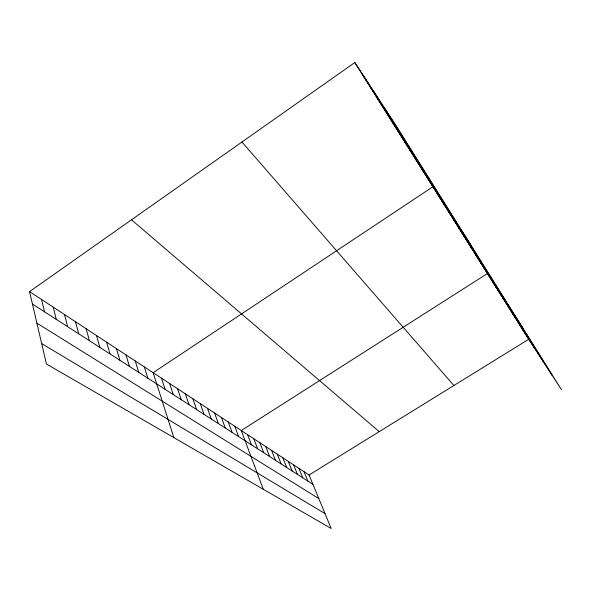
<?xml version="1.0" encoding="UTF-8"?>
<svg xmlns="http://www.w3.org/2000/svg" width="591" height="591" viewBox="0 0 591 591"><rect width="100%" height="100%" fill="white"/><g stroke="black" fill="none" stroke-linecap="round" stroke-linejoin="round"><path stroke-width="0.89" d="M29.55 291.614L309.063 474.994L331.167 528.487L46.416 364.004L29.55 291.614L354.844 62.513L395.726 125.107L561.45 389.698L528.782 339.241L354.844 62.513M309.063 474.994L528.782 339.241M41.651 343.541L325.02 513.601M36.901 323.166L318.822 498.605M32.446 304.055L312.935 484.361M131.505 219.808L379.223 431.644M241.963 142.017L453.888 385.517M362.505 74.71L369.478 85.385M369.929 86.515L376.873 97.153M377.117 97.951L384.032 108.552M384.084 109.032L390.969 119.596M390.836 119.774L397.691 130.293M397.388 130.197L404.207 140.673M403.742 140.318L410.531 150.735M409.918 150.136L416.67 160.508M415.916 159.681L422.631 169.994M421.745 168.945L428.423 179.213M427.404 177.957L434.045 188.174M471.145 245.524L432.915 186.726L153.128 372.692L173.872 437.628M438.123 195L444.691 205.107M443.191 203.068L449.721 213.115M448.126 210.921L454.619 220.916M452.942 218.581L459.399 228.518M457.633 226.05L464.053 235.927M462.214 233.327L468.589 243.152M466.676 240.434L477.336 257.078M475.29 254.137L481.554 263.793M479.441 260.742L485.669 270.338M483.497 267.198L489.688 276.736M522.836 328.049L487.464 273.507L241.276 430.521L263.268 489.267M491.335 279.669L497.452 289.095M495.125 285.689L501.198 295.064M498.826 291.585L504.862 300.893M502.446 297.347L511.954 312.181M509.457 308.495L515.382 317.64M512.848 313.887L522.023 328.212M519.423 324.348L525.236 333.324M522.607 329.416L531.472 343.245M372.611 89.714L543.181 361.485M361.84 73.225L534.493 348.055M384.12 107.34L552.349 375.64M304.018 471.684L307.889 481.118M298.876 468.316L302.747 477.809M293.631 464.873L297.502 474.44M288.275 461.357L292.146 470.997M282.816 457.781L286.687 467.488M277.245 454.124L281.117 463.905M271.565 450.394L275.428 460.249M265.758 446.589L269.622 456.518M259.833 442.696L263.689 452.699M253.775 438.729L257.624 448.805M247.592 434.673L251.434 444.831M234.819 426.288L238.646 436.601M228.222 421.959L232.034 432.353M221.47 417.534L225.267 428.01M214.57 413.006L218.352 423.562M207.507 408.366L211.275 419.012M200.283 403.631L204.028 414.35M192.888 398.777L196.611 409.585M185.315 393.805L189.017 404.702M177.559 388.723L181.238 399.701M169.617 383.507L173.266 394.581M161.476 378.166L165.103 389.329M144.315 366.908L147.868 378.255M135.258 360.968L138.782 372.411M125.964 354.873L129.444 366.405M116.42 348.609L119.847 360.237M106.609 342.167L109.985 353.898M96.525 335.555L99.849 347.382M86.153 328.751L89.418 340.682M75.478 321.748L78.692 333.782M64.5 314.545L67.64 326.675M53.197 307.128L56.263 319.362M41.547 299.489L44.539 311.826"/></g></svg>
